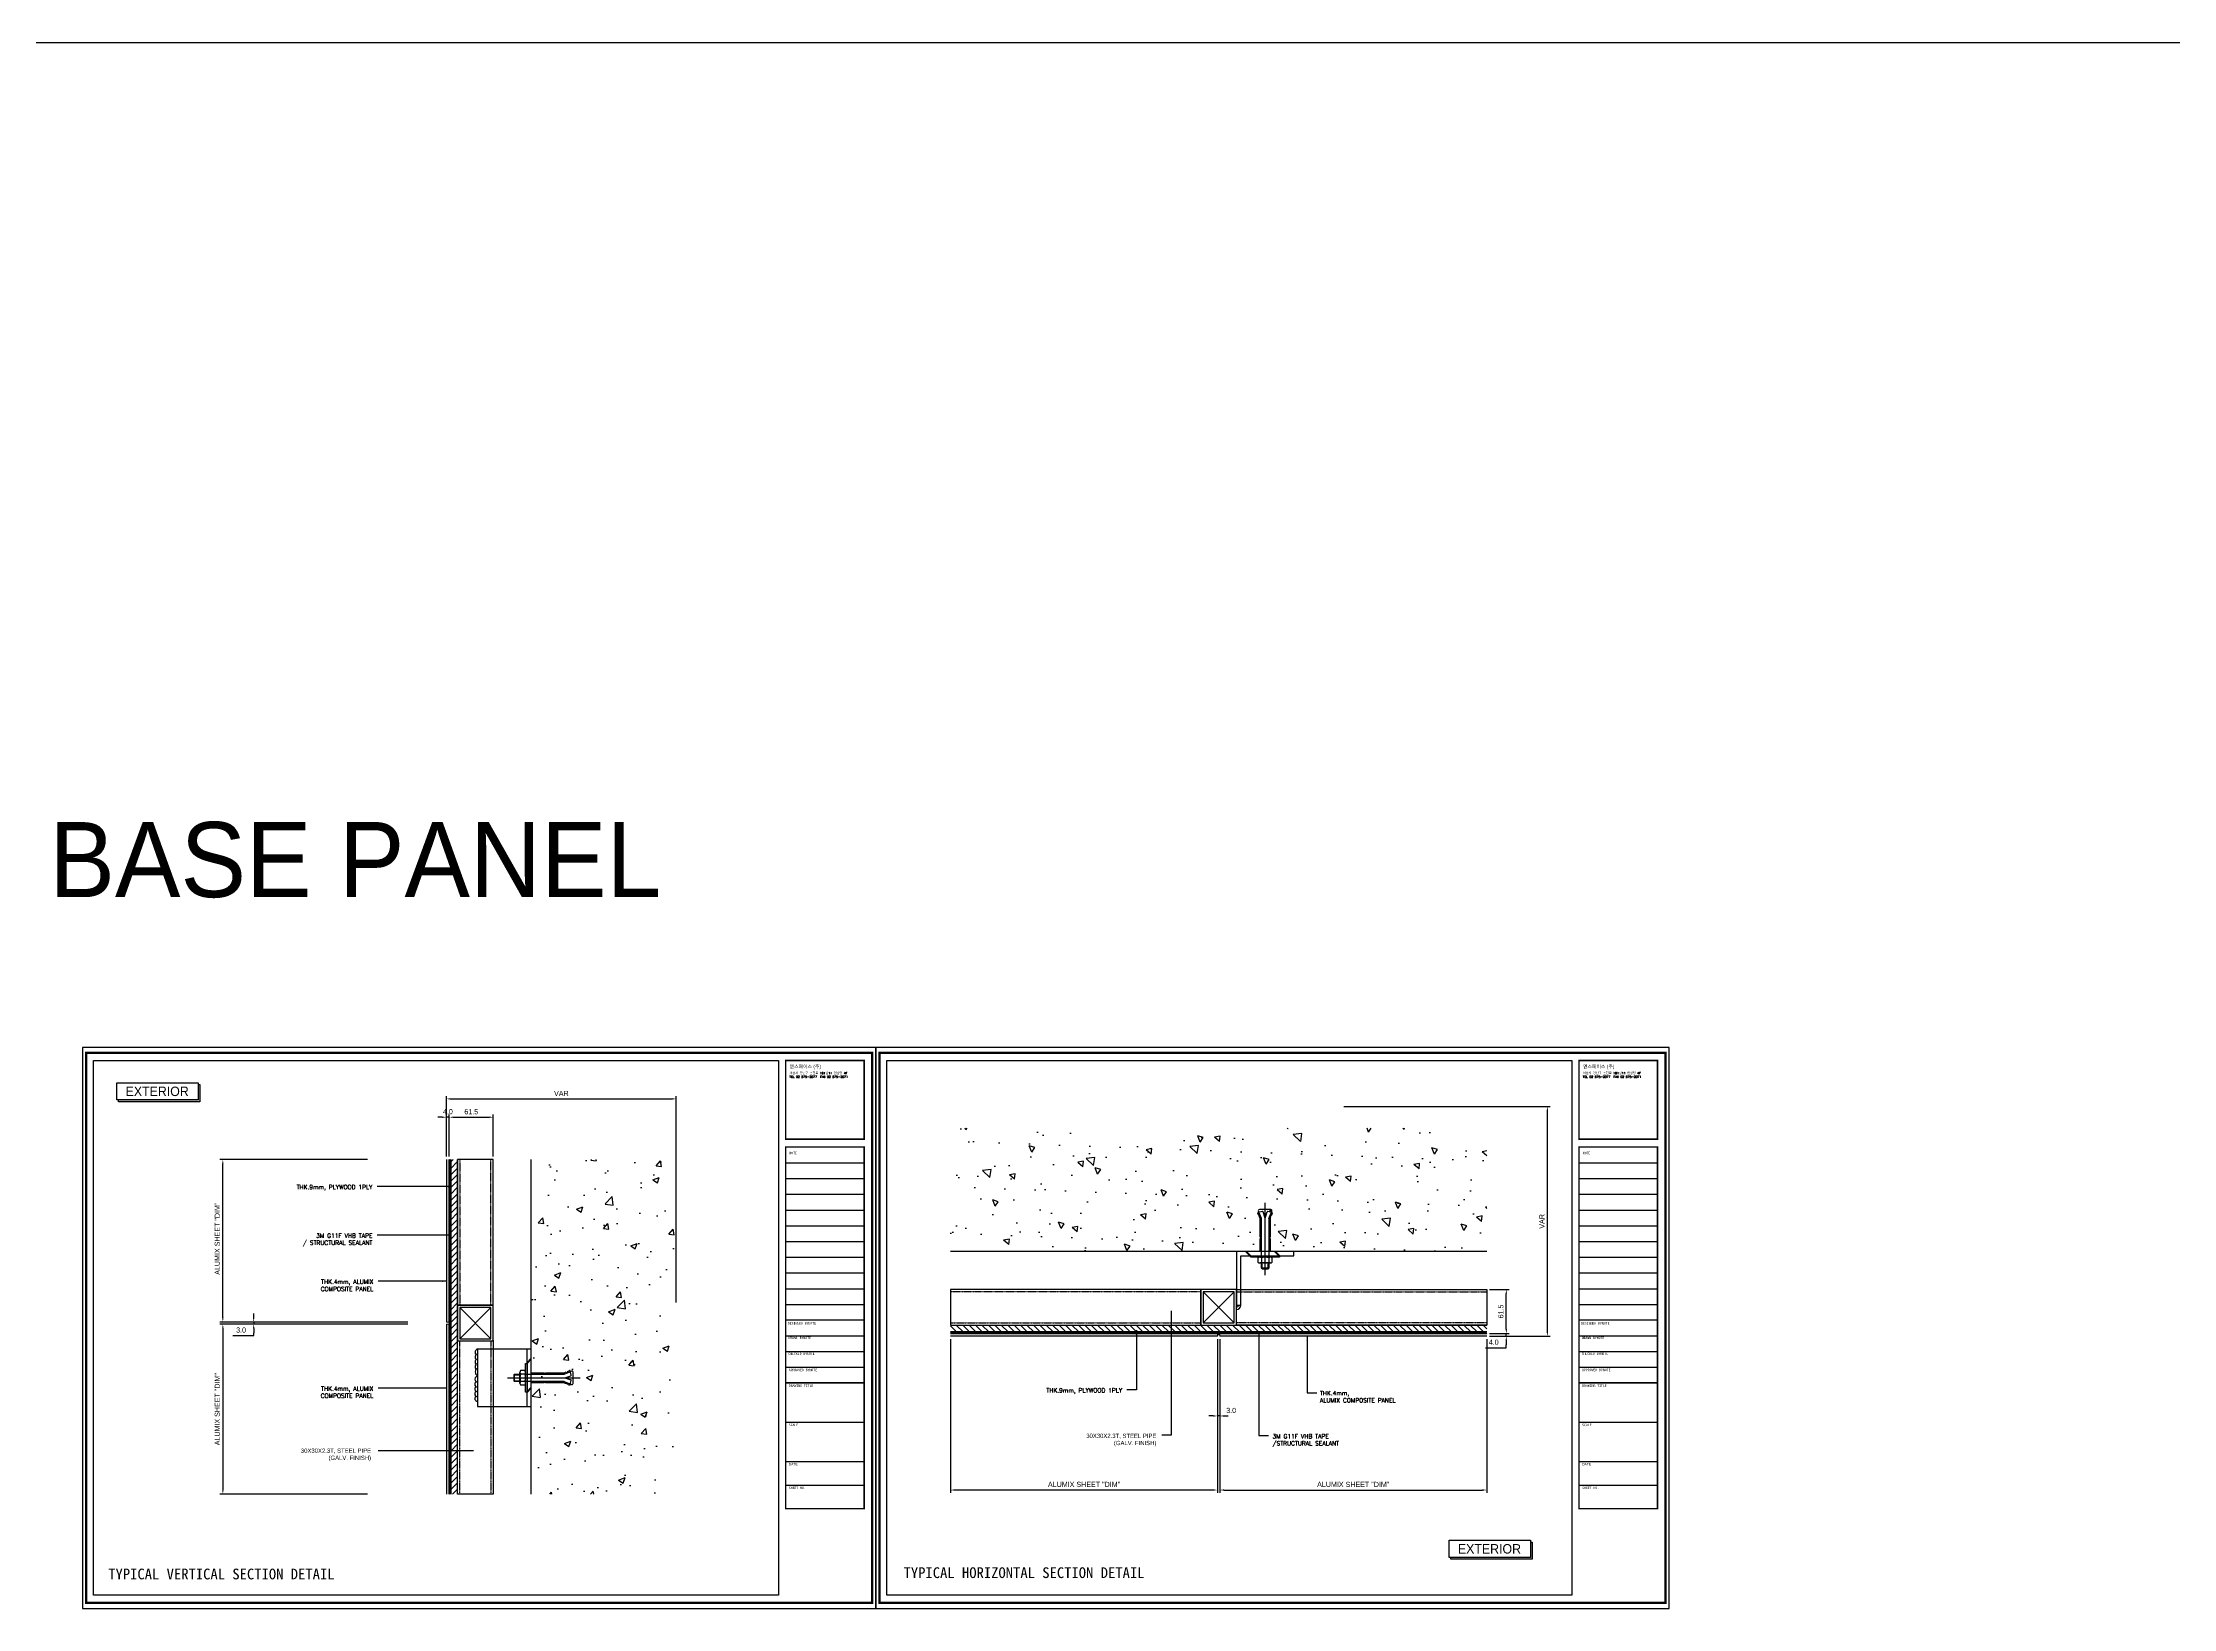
# Model space of a CAD drawing. Header units: millimetres. Extents: x 7297 to 60227, y -7497 to 19324.
# Drawn here: x 16313 to 19291, y 17135 to 19324 of the extents above; entities that cross this region are included whole.
import ezdxf
from ezdxf.enums import TextEntityAlignment as Align

# ---------------------------------------------------------------- set-up
doc = ezdxf.new("R2010")
doc.units = ezdxf.units.MM
doc.linetypes.add('HIDDEN', pattern=[0.375, 0.25, -0.125])
doc.layers.add('NS_AL_PANEL', color=32, linetype='Continuous', lineweight=9)
for name, color, linetype in [('NS_BRACKET_NUTS', 1, 'Continuous'), ('NS_COL_D-GREY', 8, 'Continuous'), ('NS_COL_MAGENTA', 6, 'Continuous'), ('NS_COL_WHITE', 7, 'Continuous'), ('NS_COL_YELLOW', 2, 'Continuous'), ('NS_CON', 8, 'Continuous'), ('NS_DIM', 1, 'Continuous'), ('NS_FORM', 7, 'Continuous'), ('NS_FRAME', 253, 'Continuous'), ('NS_GASKET_3M', 150, 'Continuous'), ('NS_PIPE_FRAME', 2, 'Continuous'), ('NS_TEXT', 2, 'Continuous'), ('NS_TEXT_TITLE', 141, 'Continuous'), ('NS_WELD', 1, 'Continuous')]:
    doc.layers.add(name, color=color, linetype=linetype)
doc.styles.add('Expo M', font='Expo M.ttf')
doc.styles.add('HGTXT', font='romans.shx', dxfattribs={"bigfont": 'whgtxt.shx'})
doc.styles.add('HY울릉도L', font='')
doc.styles.add('HY울릉도M', font='')
doc.styles.add('style1', font='simplex.shx')
doc.styles.get('HY울릉도L').set_extended_font_data('Dotum')
doc.styles.get('HY울릉도M').set_extended_font_data('HY울릉도M')
doc.dimstyles.new('N-SPACE', dxfattribs={"dimscale": 4, "dimtxt": 1.8, "dimasz": 1.5, "dimexe": 1, "dimexo": 1, "dimgap": 1, "dimtad": 1, "dimtoh": 1, "dimdec": 1, "dimzin": 1, "dimdsep": 46, "dimtxsty": 'Expo M', "dimcen": 2, "dimclrd": 1, "dimclre": 1, "dimclrt": 2, "dimadec": 1, "dimazin": 0, "dimtfac": 1, "dimtdec": 1, "dimtix": 1, "dimtmove": 1, "dimatfit": 3, "dimfxl": 1, "dimtolj": 1, "dimtzin": 1, "dimarcsym": 0})

# ---------------------------------------------------------------- blocks, each defined once
blk = doc.blocks.new('*D848')
at = {"layer": 'NS_DIM', "color": 1, "lineweight": -2, "transparency": 16777216}
for p, q in [((16608, 17541.2), (16608, 17547.2)), ((16578.9, 17516.2), (16608, 17516.2)), ((16823.6, 17535.2), (16604, 17535.2)), ((16823.6, 17532.2), (16604, 17532.2)), ((16608, 17535.2), (16608, 17532.2)), ((16608, 17526.2), (16608, 17520.2)), ((16608, 17516.2), (16608, 17520.2))]:
    blk.add_line(p, q, dxfattribs=at)
at = {"layer": 'NS_DIM', "color": 1, "transparency": 16777216}
for points in [[(16607, 17541.2), (16609, 17541.2), (16608, 17535.2)], [(16607, 17526.2), (16609, 17526.2), (16608, 17532.2)]]:
    blk.add_solid(points, dxfattribs=at)
at = {"layer": 'NS_DIM', "color": 2, "transparency": 16777216, "insert": (16590.4, 17524), "char_height": 7.2, "attachment_point": 5, "style": 'Expo M'}
blk.add_mtext('\\A1;3.0', dxfattribs=at)
blk = doc.blocks.new('*D847')
at = {"layer": 'NS_DIM', "color": 1, "lineweight": -2, "transparency": 16777216}
for p, q in [((16823.6, 17532.2), (16560.9, 17532.2)), ((16564.9, 17526.2), (16564.9, 17300.6)), ((16767, 17294.6), (16560.9, 17294.6))]:
    blk.add_line(p, q, dxfattribs=at)
at = {"layer": 'NS_DIM', "color": 1, "transparency": 16777216}
for points in [[(16563.9, 17526.2), (16565.9, 17526.2), (16564.9, 17532.2)], [(16563.9, 17300.6), (16565.9, 17300.6), (16564.9, 17294.6)]]:
    blk.add_solid(points, dxfattribs=at)
at = {"layer": 'NS_DIM', "color": 2, "transparency": 16777216, "insert": (16557.1, 17413.4), "char_height": 7.2, "attachment_point": 5, "rotation": 90, "style": 'Expo M'}
blk.add_mtext('\\A1;ALUMIX SHEET "DIM"', dxfattribs=at)
blk = doc.blocks.new('*D846')
at = {"layer": 'NS_DIM', "color": 1, "lineweight": -2, "transparency": 16777216}
for p, q in [((16767, 17762.2), (16560.9, 17762.2)), ((16564.9, 17541.2), (16564.9, 17756.2)), ((16823.6, 17535.2), (16560.9, 17535.2))]:
    blk.add_line(p, q, dxfattribs=at)
at = {"layer": 'NS_DIM', "color": 1, "transparency": 16777216}
for points in [[(16563.9, 17756.2), (16565.9, 17756.2), (16564.9, 17762.2)], [(16563.9, 17541.2), (16565.9, 17541.2), (16564.9, 17535.2)]]:
    blk.add_solid(points, dxfattribs=at)
at = {"layer": 'NS_DIM', "color": 2, "transparency": 16777216, "insert": (16557.1, 17651.7), "char_height": 7.2, "attachment_point": 5, "rotation": 90, "style": 'Expo M'}
blk.add_mtext('\\A1;ALUMIX SHEET "DIM"', dxfattribs=at)
blk = doc.blocks.new('AL-TEMPLATE')
at = {"color": 8}
for p, q in [((2716.8, 1393), (2800, 1393)), ((2716.8, 1376.3), (2800, 1376.3)), ((2716.8, 1359.7), (2800, 1359.7)), ((2716.8, 1343), (2800, 1343)), ((2716.8, 1326.4), (2800, 1326.4)), ((2716.8, 1309.8), (2800, 1309.8)), ((2716.8, 1293.1), (2800, 1293.1)), ((2716.8, 1276.5), (2800, 1276.5)), ((2716.8, 1259.8), (2800, 1259.8)), ((2716.8, 1243.2), (2800, 1243.2)), ((2716.8, 1209.9), (2800, 1209.9)), ((2716.8, 1193.3), (2800, 1193.3)), ((2716.8, 1176.6), (2800, 1176.6)), ((2716.8, 1118.4), (2800, 1118.4)), ((2716.8, 1076.8), (2800, 1076.8)), ((2716.8, 1051.8), (2800, 1051.8))]:
    blk.add_line(p, q, dxfattribs=at)
at = {"color": 7, "ltscale": 2}
blk.add_lwpolyline([(1972.3, 1515.2), (1972.3, 921.2), (2812.3, 921.2), (2812.3, 1515.2)], close=True, dxfattribs=at)
at = {"color": 8}
for points, const_width in [([(1976.3, 1509.4), (2808.3, 1509.4), (2808.3, 927), (1976.3, 927)], 2.5), ([(2716.8, 1501.3), (2800, 1501.3), (2800, 1418.1), (2716.8, 1418.1)], 1.66), ([(2716.8, 1409.8), (2800, 1409.8), (2800, 1026.9), (2716.8, 1026.9)], 1.66)]:
    blk.add_lwpolyline(points, close=True, dxfattribs=dict(at, const_width=const_width))
at = {"color": 9}
blk.add_lwpolyline([(1984.1, 1501.3), (2709.1, 1501.3), (2709.1, 935.2), (1984.1, 935.2)], close=True, dxfattribs=at)
at = {"color": 8, "const_width": 1.66}
for points in [[(2716.8, 1226.6), (2800, 1226.6)], [(2716.8, 1160), (2800, 1160)]]:
    blk.add_lwpolyline(points, dxfattribs=at)
at = {"insert": (2720.9, 1489.2), "char_height": 2.349, "attachment_point": 1, "style": 'HGTXT'}
blk.add_mtext('서울시 강남구 논현로 161길11 엔빌딩 4F\\PTEL 02 575-2077  FAX 02 575-2071', dxfattribs=at)
at = {"color": 146, "true_color": 0x105689, "insert": (2721.1, 1496.9), "char_height": 3.67, "attachment_point": 1, "style": 'HGTXT'}
blk.add_mtext('{\\fExpo M|b0|i0|c129|p18;엔스페이스 (주)}', dxfattribs=at)
at = {"color": 8, "width": 438.968, "attachment_point": 1}
for s, insert, char_height in [('NOTE', (2720.8, 1404.7), 2.56), ('DESIGNED BYNOTE', (2719, 1224.4), 2.556), ('DRAWN BYNOTE', (2719.6, 1209), 2.556), ('CHECKED BYNOTE', (2719.6, 1192.2), 2.556), ('APPROVED BYNOTE', (2720.1, 1175), 2.556), ('DRAWING TITLE', (2720.1, 1158.4), 2.556), ('SCALE', (2720.1, 1116.8), 2.56), ('{\\fﾱﾼﾸﾲ|b0|i0|c129|p49;DATE}', (2720.1, 1075.2), 2.556), ('SHEET NO.', (2720.1, 1050.2), 2.56)]:
    blk.add_mtext(s, dxfattribs=dict(at, insert=insert, char_height=char_height))
blk = doc.blocks.new('*D845')
at = {"layer": 'NS_DIM', "color": 1, "lineweight": -2, "transparency": 16777216}
for p, q in [((16871.4, 17821.5), (16865.4, 17821.5)), ((16877.4, 17766.4), (16877.4, 17825.5)), ((16881.4, 17821.5), (16877.4, 17821.5)), ((16881.4, 17766.4), (16881.4, 17825.5)), ((16887.4, 17821.5), (16893.4, 17821.5))]:
    blk.add_line(p, q, dxfattribs=at)
at = {"layer": 'NS_DIM', "color": 1, "transparency": 16777216}
for points in [[(16871.4, 17822.5), (16871.4, 17820.5), (16877.4, 17821.5)], [(16887.4, 17822.5), (16887.4, 17820.5), (16881.4, 17821.5)]]:
    blk.add_solid(points, dxfattribs=at)
at = {"layer": 'NS_DIM', "color": 2, "transparency": 16777216, "insert": (16879.4, 17829.2), "char_height": 7.2, "attachment_point": 5, "style": 'Expo M'}
blk.add_mtext('\\A1;4.0', dxfattribs=at)
blk = doc.blocks.new('*D844')
at = {"layer": 'NS_DIM', "color": 1, "lineweight": -2, "transparency": 16777216}
for p, q in [((16877.4, 17766.4), (16877.4, 17851.1)), ((16883.4, 17847.1), (17192.6, 17847.1)), ((17198.6, 17562.7), (17198.6, 17851.1))]:
    blk.add_line(p, q, dxfattribs=at)
at = {"layer": 'NS_DIM', "color": 1, "transparency": 16777216}
for points in [[(16883.4, 17848.1), (16883.4, 17846.1), (16877.4, 17847.1)], [(17192.6, 17848.1), (17192.6, 17846.1), (17198.6, 17847.1)]]:
    blk.add_solid(points, dxfattribs=at)
at = {"layer": 'NS_DIM', "color": 2, "transparency": 16777216, "insert": (17038, 17854.7), "char_height": 7.2, "attachment_point": 5, "style": 'Expo M'}
blk.add_mtext('\\A1;VAR', dxfattribs=at)
blk = doc.blocks.new('*D843')
at = {"layer": 'NS_DIM', "color": 1, "lineweight": -2, "transparency": 16777216}
for p, q in [((16881.4, 17766.4), (16881.4, 17825.5)), ((16887.4, 17821.5), (16936.9, 17821.5)), ((16942.9, 17766.4), (16942.9, 17825.5))]:
    blk.add_line(p, q, dxfattribs=at)
at = {"layer": 'NS_DIM', "color": 1, "transparency": 16777216}
for points in [[(16887.4, 17822.5), (16887.4, 17820.5), (16881.4, 17821.5)], [(16936.9, 17822.5), (16936.9, 17820.5), (16942.9, 17821.5)]]:
    blk.add_solid(points, dxfattribs=at)
at = {"layer": 'NS_DIM', "color": 2, "transparency": 16777216, "insert": (16912.1, 17829.1), "char_height": 7.2, "attachment_point": 5, "style": 'Expo M'}
blk.add_mtext('\\A1;61.5', dxfattribs=at)
blk = doc.blocks.new('*D838')
at = {"layer": 'NS_DIM', "color": 1, "lineweight": -2, "transparency": 16777216}
for p, q in [((18335.3, 17580.8), (18362.6, 17580.8)), ((18358.6, 17525.3), (18358.6, 17574.8)), ((18335.3, 17519.3), (18362.6, 17519.3))]:
    blk.add_line(p, q, dxfattribs=at)
at = {"layer": 'NS_DIM', "color": 1, "transparency": 16777216}
for points in [[(18357.6, 17574.8), (18359.6, 17574.8), (18358.6, 17580.8)], [(18357.6, 17525.3), (18359.6, 17525.3), (18358.6, 17519.3)]]:
    blk.add_solid(points, dxfattribs=at)
at = {"layer": 'NS_DIM', "color": 2, "transparency": 16777216, "insert": (18351, 17550), "char_height": 7.2, "attachment_point": 5, "rotation": 90, "style": 'Expo M'}
blk.add_mtext('\\A1;61.5', dxfattribs=at)
blk = doc.blocks.new('*D837')
at = {"layer": 'NS_DIM', "color": 1, "lineweight": -2, "transparency": 16777216}
for p, q in [((18335.3, 17519.3), (18362.6, 17519.3)), ((18335.3, 17515.3), (18362.6, 17515.3)), ((18358.6, 17525.3), (18358.6, 17531.3)), ((18358.6, 17515.3), (18358.6, 17519.3)), ((18329.5, 17499.2), (18358.6, 17499.2)), ((18358.6, 17509.3), (18358.6, 17503.3)), ((18358.6, 17499.2), (18358.6, 17503.3))]:
    blk.add_line(p, q, dxfattribs=at)
at = {"layer": 'NS_DIM', "color": 1, "transparency": 16777216}
for points in [[(18357.6, 17525.3), (18359.6, 17525.3), (18358.6, 17519.3)], [(18357.6, 17509.3), (18359.6, 17509.3), (18358.6, 17515.3)]]:
    blk.add_solid(points, dxfattribs=at)
at = {"layer": 'NS_DIM', "color": 2, "transparency": 16777216, "insert": (18341.1, 17507), "char_height": 7.2, "attachment_point": 5, "style": 'Expo M'}
blk.add_mtext('\\A1;4.0', dxfattribs=at)
blk = doc.blocks.new('*D836')
at = {"layer": 'NS_DIM', "color": 1, "lineweight": -2, "transparency": 16777216}
for p, q in [((17958.1, 17511.3), (17958.1, 17296.4)), ((18331.3, 17511.3), (18331.3, 17296.4)), ((17964.1, 17300.4), (18325.3, 17300.4))]:
    blk.add_line(p, q, dxfattribs=at)
at = {"layer": 'NS_DIM', "color": 1, "transparency": 16777216}
for points in [[(17964.1, 17301.4), (17964.1, 17299.4), (17958.1, 17300.4)], [(18325.3, 17301.4), (18325.3, 17299.4), (18331.3, 17300.4)]]:
    blk.add_solid(points, dxfattribs=at)
at = {"layer": 'NS_DIM', "color": 2, "transparency": 16777216, "insert": (18144.7, 17308.2), "char_height": 7.2, "attachment_point": 5, "style": 'Expo M'}
blk.add_mtext('\\A1;ALUMIX SHEET "DIM"', dxfattribs=at)
blk = doc.blocks.new('*D835')
at = {"layer": 'NS_DIM', "color": 1, "lineweight": -2, "transparency": 16777216}
for p, q in [((17581.8, 17511.3), (17581.8, 17296.4)), ((17955.1, 17511.3), (17955.1, 17296.4)), ((17949.1, 17300.4), (17587.8, 17300.4))]:
    blk.add_line(p, q, dxfattribs=at)
at = {"layer": 'NS_DIM', "color": 1, "transparency": 16777216}
for points in [[(17587.8, 17301.4), (17587.8, 17299.4), (17581.8, 17300.4)], [(17949.1, 17301.4), (17949.1, 17299.4), (17955.1, 17300.4)]]:
    blk.add_solid(points, dxfattribs=at)
at = {"layer": 'NS_DIM', "color": 2, "transparency": 16777216, "insert": (17768.5, 17308.2), "char_height": 7.2, "attachment_point": 5, "style": 'Expo M'}
blk.add_mtext('\\A1;ALUMIX SHEET "DIM"', dxfattribs=at)
blk = doc.blocks.new('*D834')
at = {"layer": 'NS_DIM', "color": 1, "lineweight": -2, "transparency": 16777216}
for p, q in [((17955.1, 17511.3), (17955.1, 17399.9)), ((17958.1, 17511.3), (17958.1, 17399.9)), ((17949.1, 17403.9), (17943.1, 17403.9)), ((17958.1, 17403.9), (17955.1, 17403.9)), ((17964.1, 17403.9), (17970.1, 17403.9))]:
    blk.add_line(p, q, dxfattribs=at)
at = {"layer": 'NS_DIM', "color": 1, "transparency": 16777216}
for points in [[(17949.1, 17404.9), (17949.1, 17402.9), (17955.1, 17403.9)], [(17964.1, 17404.9), (17964.1, 17402.9), (17958.1, 17403.9)]]:
    blk.add_solid(points, dxfattribs=at)
at = {"layer": 'NS_DIM', "color": 2, "transparency": 16777216, "insert": (17974.1, 17411.6), "char_height": 7.2, "attachment_point": 5, "style": 'Expo M'}
blk.add_mtext('\\A1;3.0', dxfattribs=at)
blk = doc.blocks.new('*D833')
at = {"layer": 'NS_DIM', "color": 1, "lineweight": -2, "transparency": 16777216}
for p, q in [((18131.7, 17836.5), (18420, 17836.5)), ((18416, 17521.3), (18416, 17830.5)), ((18335.3, 17515.3), (18420, 17515.3))]:
    blk.add_line(p, q, dxfattribs=at)
at = {"layer": 'NS_DIM', "color": 1, "transparency": 16777216}
for points in [[(18415, 17830.5), (18417, 17830.5), (18416, 17836.5)], [(18415, 17521.3), (18417, 17521.3), (18416, 17515.3)]]:
    blk.add_solid(points, dxfattribs=at)
at = {"layer": 'NS_DIM', "color": 2, "transparency": 16777216, "insert": (18408.4, 17675.9), "char_height": 7.2, "attachment_point": 5, "rotation": 90, "style": 'Expo M'}
blk.add_mtext('\\A1;VAR', dxfattribs=at)
blk = doc.blocks.new('set anchor')
for p, q in [((-3.7, 61.8), (-9.5, 60.5)), ((-5, 52), (-9.4, 62.2)), ((7.9, 64.5), (-7.9, 64.5)), ((0, 52.8), (-2.7, 61.3)), ((0, -27.2), (0, 74.1)), ((0, 52.8), (2.7, 61.3)), ((9.5, 60.5), (3.7, 61.8)), ((5, 52), (9.4, 62.2)), ((-8.9, 56.5), (-10.1, 59.4)), ((-8.9, 56.5), (-8, 56.8)), ((-8.2, 54.8), (-7.3, 55.2)), ((-7.1, 52), (-8.2, 54.8)), ((-7.3, 55.2), (-8, 56.8)), ((-7.1, 25.8), (-7.1, 52)), ((-5, -2), (-5, 52)), ((5, 52), (5, -2)), ((7.1, 52), (8.2, 54.8)), ((7.1, 52), (7.1, 25.8)), ((7.3, 55.2), (8, 56.8)), ((8.2, 54.8), (7.3, 55.2)), ((8.9, 56.5), (8, 56.8)), ((8.9, 56.5), (10.1, 59.4)), ((-20, 0), (20, 0)), ((-20, -2), (-20, 0)), ((-7.1, 25.8), (-5.8, 25.8)), ((-7.1, 6), (-7.1, 24.2)), ((-7.1, 24.2), (-5.8, 24.2)), ((-5.8, 24.2), (-5.8, 25.8)), ((7.1, 25.8), (5.8, 25.8)), ((5.8, 24.2), (5.8, 25.8)), ((7.1, 24.2), (5.8, 24.2)), ((7.1, 24.2), (7.1, 6)), ((20, 0), (20, -2)), ((20, -2), (-20, -2)), ((7.5, -2), (-7.5, -2)), ((7.5, -2), (-7.5, -2)), ((7.5, -10), (-7.5, -10)), ((-5, -3), (-5, -9)), ((-5, -17.4), (-5, -10)), ((5, -17.4), (-5, -17.4)), ((-4.2, -18.2), (-5, -17.4)), ((-4.2, -18.2), (-4.2, -10)), ((-4.2, -18.2), (4.2, -18.2)), ((4.2, -18.2), (4.2, -10)), ((5, -17.4), (4.2, -18.2)), ((5, -3), (5, -9)), ((5, -10), (5, -17.4))]:
    blk.add_line(p, q)
blk.add_lwpolyline([(5, -3, 0.202073), (-5, -3, 0.404145), (-10, -3), (-10, -9, 0.404145), (-5, -9, 0.202073), (5, -9, 0.404145), (10, -9), (10, -3, 0.404145)], format="xyb", close=True)
for centre, radius, start, end in [((-9.3, 59.7), 0.833, 102.5288, 201.8014), ((-7.9, 62.8), 1.67, 90, 203.4287), ((-3.5, 61), 0.833, 17.6501, 102.5288), ((3.5, 61), 0.833, 77.4712, 162.3499), ((7.9, 62.8), 1.67, 336.5713, 90), ((9.3, 59.7), 0.833, 338.1986, 77.4712)]:
    blk.add_arc(centre, radius, start, end)
blk = doc.blocks.new('*U174')
blk.add_lwpolyline([(0, 0), (50, 0), (50, 203.6), (0, 203.6)], close=True)
at = {"linetype": 'HIDDEN'}
blk.add_lwpolyline([(3.2, 0), (46.8, 0), (46.8, 203.6), (3.2, 203.6)], close=True, dxfattribs=at)
blk = doc.blocks.new('*U98')
for p, q in [((1, 50), (0, 50)), ((0, 49), (0, 50)), ((0, 49), (0, 1)), ((49, 50), (1, 50)), ((3.2, 3.2), (46.8, 46.8)), ((46.8, 3.2), (3.2, 46.8)), ((49, 50), (50, 50)), ((50, 49), (50, 50)), ((50, 1), (50, 49)), ((0, 1), (0, 0)), ((1, 0), (0, 0)), ((50, 1), (50, 0)), ((1, 0), (49, 0)), ((49, 0), (50, 0))]:
    blk.add_line(p, q)
blk.add_lwpolyline([(3.2, 46.8), (3.2, 3.2), (46.8, 3.2), (46.8, 46.8)], close=True)
for centre, start, end in [((1, 49), 90, 180), ((49, 49), 0, 90), ((1, 1), 180, 270), ((49, 1), 270, 0)]:
    blk.add_arc(centre, 1, start, end)
blk = doc.blocks.new('*U173')
blk.add_lwpolyline([(0, 0), (50, 0), (50, 214), (0, 214)], close=True)
at = {"linetype": 'HIDDEN'}
blk.add_lwpolyline([(3.2, 0), (46.8, 0), (46.8, 214), (3.2, 214)], close=True, dxfattribs=at)
blk = doc.blocks.new('*U178')
blk.add_lwpolyline([(0, 0), (50, 0), (50, 349.7), (0, 349.7)], close=True)
at = {"linetype": 'HIDDEN'}
blk.add_lwpolyline([(3.2, 0), (46.8, 0), (46.8, 349.7), (3.2, 349.7)], close=True, dxfattribs=at)

msp = doc.modelspace()

# ---------------------------------------------------------------- hatches: boundary and pattern name
at = {"layer": 'NS_COL_D-GREY'}
h = msp.add_hatch(dxfattribs=at)
h.set_pattern_fill('ANSI31', color=256, scale=2)
h.set_pattern_definition([(45, (-24260.7383, -12069.9905), (-4.4901281, 4.4901281), [])])
h.paths.add_polyline_path([(16892.36, 17762.36), (16883.36, 17762.36), (16883.36, 17294.73), (16892.36, 17294.73)])
h = msp.add_hatch(dxfattribs=at)
h.set_pattern_fill('ANSI31', color=256, scale=2, angle=90)
h.set_pattern_definition([(135, (47414.713, -23618.1356), (-4.4901281, -4.4901281), [])])
h.paths.add_polyline_path([(17581.84, 17530.3), (17581.84, 17521.3), (18331.29, 17521.3), (18331.29, 17530.3)])
at = {"layer": 'NS_COL_MAGENTA'}
for points in [[(16532.69, 17867.1), (16530.29, 17867.1), (16530.29, 17845.57), (16419.25, 17845.57), (16419.25, 17843.01), (16532.69, 17843.01)], [(18394.62, 17227.63), (18392.22, 17227.63), (18392.22, 17206.09), (18281.19, 17206.09), (18281.19, 17203.53), (18394.62, 17203.53)]]:
    msp.add_hatch(color=256, dxfattribs=at).paths.add_polyline_path(points)
at = {"layer": 'NS_CON'}
h = msp.add_hatch(dxfattribs=at)
h.set_pattern_fill('AR-CONC', color=256, scale=0.5, angle=90, style=0)
h.set_pattern_definition([(140, (31475.14, 19743.204), (7.96954, 91.09233), [9.525, -104.775]), (85, (31475.14, 19743.2), (-95.5284, -17.6217), [7.62, -83.8203]), (190.45144, (31475.81, 19750.795), (-87.5589, 73.4706), [8.095, -89.0451]), (136.1842, (31449.74, 19743.2), (21.0212, 135.5395), [14.2875, -157.1625]), (186.6356, (31451.5, 19754.5), (-123.7131, 118.7021), [12.1425, -133.5678]), (81.1842, (31449.74, 19743.2), (-123.713, 118.702), [11.43, -125.7299]), (111, (31456.09, 19755.904), (51.1326, 75.8072), [9.525, -104.775]), (56, (31456.09, 19755.9), (-92.094, 30.901), [7.62, -83.82]), (161.45145, (31460.35, 19762.22), (-40.9614, 106.7082), [8.095, -89.04497]), (127.5, (31475.142, 19743.204), (-42.27752, 1.5443), [0, -82.804, 0, -85.09, 0, -84.1375]), (97.5, (31475.142, 19743.204), (-50.09029, 33.40983), [0, -48.514, 0, -80.899, 0, -32.0675]), (57.5, (31475.142, 19714.883), (2.86437, 67.7953), [0, -31.75, 0, -99.06, 0, -131.445]), (47.5, (31475.14, 19702.183), (-12.71325, 74.0646), [0, -41.275, 0, -65.786, 0, -93.345])])
h.paths.add_polyline_path([(17581.84, 17806.08), (17581.84, 17633.8), (18331.29, 17633.8), (18331.29, 17806.08)])
h = msp.add_hatch(dxfattribs=at)
h.set_pattern_fill('AR-CONC', color=256, scale=0.5, style=0)
h.set_pattern_definition([(50, (19105.4, 3861.906), (91.09233, -7.96954), [9.525, -104.775]), (355, (19105.4, 3861.91), (-17.6217, 95.5284), [7.62, -83.8203]), (100.45144, (19112.99, 3861.24), (73.4706, 87.5589), [8.095, -89.0451]), (46.1842, (19105.4, 3887.31), (135.5395, -21.0212), [14.2875, -157.1625]), (96.6356, (19116.7, 3885.55), (118.7021, 123.7131), [12.1425, -133.5678]), (351.1842, (19105.4, 3887.3), (118.702, 123.713), [11.43, -125.7299]), (21, (19118.1, 3880.956), (75.8072, -51.1326), [9.525, -104.775]), (326, (19118.1, 3880.96), (30.901, 92.094), [7.62, -83.82]), (71.45144, (19124.42, 3876.695), (106.7082, 40.9614), [8.095, -89.04497]), (37.5, (19105.4, 3861.906), (1.5443, 42.27752), [0, -82.804, 0, -85.09, 0, -84.1375]), (7.5, (19105.4, 3861.906), (33.40983, 50.09029), [0, -48.514, 0, -80.899, 0, -32.0675]), (327.5, (19077.078, 3861.906), (67.7953, -2.86437), [0, -31.75, 0, -99.06, 0, -131.445]), (317.5, (19064.38, 3861.906), (74.0646, 12.71325), [0, -41.275, 0, -65.786, 0, -93.345])])
h.paths.add_polyline_path([(16995.99, 17762.36), (17195.99, 17762.36), (17195.99, 17294.73), (16995.99, 17294.73)])
at = {"layer": 'NS_GASKET_3M'}
h = msp.add_hatch(dxfattribs=at)
h.set_pattern_fill('ANSI31', color=256, scale=10, angle=-90)
h.set_pattern_definition([(315, (279802.8297, 693240.4186), (0.8838834765, 0.8838834765), [])])
h.paths.add_polyline_path([(16883.36, 17762.36), (16881.36, 17762.36), (16881.36, 17294.73), (16883.36, 17294.73)])
h = msp.add_hatch(dxfattribs=at)
h.set_pattern_fill('ANSI31', color=256, scale=10, angle=180)
h.set_pattern_definition([(225, (693679.7864, -244944.3046), (0.8838834765, -0.8838834765), [])])
h.paths.add_polyline_path([(17955.06, 17519.3), (17955.06, 17521.3), (17581.84, 17521.3), (17581.84, 17519.3)])
h.paths.add_polyline_path([(17955.06, 17521.3), (17955.06, 17519.3), (18331.29, 17519.3), (18331.29, 17521.3)])

# ---------------------------------------------------------------- linework, layer by layer
at = {"layer": 'NS_AL_PANEL'}
for p, q in [((16877.36, 17762.36), (16877.36, 17535.24)), ((16877.86, 17762.36), (16877.86, 17535.24)), ((16880.86, 17762.36), (16880.86, 17535.24)), ((16881.36, 17535.24), (16877.36, 17535.24)), ((16877.36, 17532.24), (16877.36, 17294.73)), ((16881.55, 17532.24), (16877.36, 17532.24)), ((16877.86, 17532.24), (16877.86, 17294.73)), ((16880.86, 17532.24), (16880.86, 17294.73)), ((17955.06, 17518.8), (17581.84, 17518.8)), ((17955.06, 17515.8), (17581.84, 17515.8)), ((17955.06, 17515.3), (17581.84, 17515.3)), ((17955.06, 17519.3), (17955.06, 17515.3)), ((17958.06, 17515.3), (17958.06, 17519.3)), ((18331.29, 17518.8), (17958.06, 17518.8)), ((18331.29, 17515.8), (17958.06, 17515.8)), ((18331.29, 17515.3), (17958.06, 17515.3))]:
    msp.add_line(p, q, dxfattribs=at)
at = {"layer": 'NS_BRACKET_NUTS'}
msp.add_lwpolyline([(16995.99, 17497.29), (16920.99, 17497.28), (16920.99, 17417.28), (16995.99, 17417.29)], close=True, dxfattribs=at)
at = {"layer": 'NS_COL_D-GREY'}
for p, q in [((16883.36, 17762.36), (16883.36, 17294.73)), ((16892.36, 17762.36), (16892.36, 17294.73)), ((17958.06, 17530.3), (17581.84, 17530.3)), ((17958.06, 17521.3), (17581.84, 17521.3)), ((18331.29, 17530.3), (17958.06, 17530.3)), ((18331.29, 17521.3), (17958.06, 17521.3))]:
    msp.add_line(p, q, dxfattribs=at)
at = {"layer": 'NS_COL_MAGENTA'}
for points in [[(16416.86, 17869.66), (16530.29, 17869.66), (16530.29, 17845.57), (16416.86, 17845.57)], [(18278.79, 17230.19), (18392.22, 17230.19), (18392.22, 17206.09), (18278.79, 17206.09)]]:
    msp.add_lwpolyline(points, close=True, dxfattribs=at)
for points in [[(16530.29, 17867.1), (16532.69, 17867.1), (16532.69, 17843.01), (16419.25, 17843.01), (16419.25, 17845.57)], [(18392.22, 17227.63), (18394.62, 17227.63), (18394.62, 17203.53), (18281.19, 17203.53), (18281.19, 17206.09)]]:
    msp.add_lwpolyline(points, dxfattribs=at)
at = {"layer": 'NS_COL_WHITE'}
msp.add_line((17958.06, 17517.3), (17955.06, 17517.3), dxfattribs=at)
at = {"layer": 'NS_COL_YELLOW'}
for p, q in [((17994.25, 17633.8), (18000.25, 17627.8)), ((17995.66, 17633.8), (18001.66, 17627.8)), ((18034.8, 17633.8), (18040.8, 17627.8)), ((18036.21, 17633.8), (18042.21, 17627.8)), ((16989.99, 17417.29), (16989.99, 17497.29)), ((16995.99, 17484.61), (16989.99, 17478.61)), ((16995.99, 17483.19), (16989.99, 17477.19)), ((16995.99, 17444.06), (16989.99, 17438.06)), ((16995.99, 17442.64), (16989.99, 17436.64))]:
    msp.add_line(p, q, dxfattribs=at)
msp.add_lwpolyline([(18061.56, 17633.8), (17981.56, 17633.8), (17981.56, 17558.8), (17987.56, 17558.8), (17987.56, 17627.8), (18061.56, 17627.8)], close=True, dxfattribs=at)
at = {"layer": 'NS_CON'}
for p, q in [((16995.99, 17294.73), (16995.99, 17762.36)), ((18331.29, 17633.8), (17581.84, 17633.8))]:
    msp.add_line(p, q, dxfattribs=at)
at = {"layer": 'NS_FORM'}
msp.add_lwpolyline([(7297.45, 19323.52), (19555.55, 19323.52), (19555.55, -2069.48), (7297.45, -2069.48)], close=True, dxfattribs=at)
at = {"layer": 'NS_GASKET_3M'}
msp.add_line((18331.29, 17519.3), (17581.84, 17519.3), dxfattribs=at)
for points in [[(16881.36, 17762.36), (16881.36, 17294.73)], [(16883.36, 17294.73), (16883.36, 17762.36)]]:
    msp.add_lwpolyline(points, dxfattribs=at)
at = {"layer": 'NS_WELD'}
for centre, start, end in [((17981.56, 17558.8), 270, 0), ((17979.43, 17561.55), 290.86251, 332.69175)]:
    msp.add_arc(centre, 6, start, end, dxfattribs=at)
for centre, major_axis, start_param, end_param in [((16920.99, 17492.77), (0, 4.52), 0, 2.4188584), ((16920.99, 17486), (0, 4.52), 0, 2.4188584), ((16920.99, 17479.22), (0, 4.52), 0, 2.4188584), ((16920.99, 17472.45), (0, 4.52), 0, 2.4188584), ((16920.99, 17465.68), (0, -4.52), 3.1415927, 6.2831853)]:
    msp.add_ellipse(centre, major_axis=major_axis, ratio=0.7728374, start_param=start_param, end_param=end_param, dxfattribs=at)
at = {"layer": 'NS_WELD', "extrusion": (0, 0, -1)}
for centre, end_param in [((16920.99, 17448.54), 5.5604511), ((16920.99, 17455.31), 6.2831853), ((16920.99, 17441.77), 5.5604511), ((16920.99, 17435), 5.5604511), ((16920.99, 17428.22), 5.5604511)]:
    msp.add_ellipse(centre, major_axis=(0, 4.52), ratio=0.7728374, start_param=3.1415927, end_param=end_param, dxfattribs=at)

# ---------------------------------------------------------------- block references
at = {"layer": 'NS_BRACKET_NUTS'}
msp.add_blockref('set anchor', (18021.56, 17627.8), dxfattribs=at)
at = {"layer": 'NS_BRACKET_NUTS', "rotation": 270}
msp.add_blockref('set anchor', (16989.99, 17457.29), dxfattribs=at)
at = {"layer": 'NS_FORM', "xscale": 1.32, "yscale": 1.32, "zscale": 1.32}
for p in [(13765.26, 15918.9), (14874.06, 15918.9)]:
    msp.add_blockref('AL-TEMPLATE', p, dxfattribs=at)
at = {"layer": 'NS_FRAME'}
msp.add_blockref('*U174', (16892.86, 17558.74), dxfattribs=at)
at = {"layer": 'NS_FRAME', "rotation": 90}
msp.add_blockref('*U178', (17931.56, 17530.8), dxfattribs=at)
at = {"layer": 'NS_FRAME', "xscale": -1}
for name, p, rotation in [('*U178', (17981.56, 17530.8), 270), ('*U173', (16892.86, 17508.74), 180)]:
    msp.add_blockref(name, p, dxfattribs=dict(at, rotation=rotation))
at = {"layer": 'NS_PIPE_FRAME', "rotation": 90}
msp.add_blockref('*U98', (17981.56, 17530.8), dxfattribs=at)
at = {"layer": 'NS_PIPE_FRAME'}
msp.add_blockref('*U98', (16892.86, 17508.74), dxfattribs=at)

# ---------------------------------------------------------------- texts
at = {"layer": 'NS_TEXT', "char_height": 6, "style": 'style1'}
for s, insert, width, attachment_point in [('THK.9mm, PLYWOOD 1PLY', (16773.94, 17726.8), 181.6972, 3), ('\\pxqr;3M G11F VHB TAPE \\P/ STRUCTURAL SEALANT', (16773.95, 17658.97), 181.6972, 3), ('\\pxqr;THK.4mm, ALUMIX \\PCOMPOSITE PANEL', (16775.24, 17594.46), 181.6972, 3), ('\\pxqr;THK.4mm, ALUMIX \\PCOMPOSITE PANEL', (16775.24, 17445.09), 181.6972, 3), ('THK.9mm, PLYWOOD 1PLY', (17821.79, 17442.64), 181.6972, 3), ('\\pxql;THK.4mm, \\PALUMIX COMPOSITE PANEL', (18098.19, 17422.8), 181.6972, 7), ('\\pxqr;{\\fHY울릉도L|b0|i0|c129|p18;30X30X2.3T, STEEL PIPE \\P(GALV. FINISH)}', (17701.08, 17379.13), 168.5268, 1), ('\\pxql;3M G11F VHB TAPE \\P/STRUCTURAL SEALANT', (18031.84, 17378.58), 181.6972, 1), ('{\\fHY울릉도L|b0|i0|c129|p18;30X30X2.3T, STEEL PIPE \\P(GALV. FINISH)}', (16772.02, 17358.39), 168.5268, 3)]:
    msp.add_mtext(s, dxfattribs=dict(at, insert=insert, width=width, attachment_point=attachment_point))
at = {"layer": 'NS_TEXT_TITLE', "style": 'HY울릉도M'}
msp.add_text('THK6, ALUMIX-ACM / BONDING ON BASE PANEL', height=105, dxfattribs=at).set_placement((13994.77, 18181.6), align=Align.MIDDLE_LEFT)
at = {"layer": 'NS_TEXT_TITLE', "style": 'HY울릉도L'}
for p in [(16428.98, 17851.07), (18290.91, 17211.6)]:
    msp.add_text('EXTERIOR', height=13.2, dxfattribs=at).set_placement(p)
at = {"layer": 'NS_TEXT_TITLE'}
for s, p in [('TYPICAL VERTICAL SECTION DETAIL', (16404.7, 17175.52)), ('TYPICAL HORIZONTAL SECTION DETAIL', (17516.23, 17177.37))]:
    msp.add_text(s, height=15, dxfattribs=at).set_placement(p)

# ---------------------------------------------------------------- dimensions: what is measured, and where the dimension line sits
at = {"layer": 'NS_DIM'}
dim = msp.add_linear_dim(base=(17198.61, 17847.11), p1=(16877.36, 17762.36), p2=(17198.61, 17558.74), text='VAR', dimstyle='N-SPACE', dxfattribs=at)
dim.commit()
dim.dimension.update_dxf_attribs({"geometry": '*D844', "text_midpoint": (17037.99, 17854.71)})
for base, p2, picture, middle in [((16877.36, 17821.45), (16877.36, 17762.36), '*D845', (16879.36, 17829.23)), ((16942.86, 17821.45), (16942.86, 17762.36), '*D843', (16912.11, 17829.14))]:
    dim = msp.add_linear_dim(base=base, p1=(16881.36, 17762.36), p2=p2, dimstyle='N-SPACE', dxfattribs=at)
    dim.commit()
    dim.dimension.update_dxf_attribs({"geometry": picture, "text_midpoint": middle})
for base, p1, p2, angle, text, picture, middle in [((18416.04, 17836.55), (18331.29, 17515.3), (18127.67, 17836.55), 90, 'VAR', '*D833', (18408.44, 17675.92)), ((16564.87, 17294.6), (16827.59, 17532.24), (16771.01, 17294.6), 270, 'ALUMIX SHEET "DIM"', '*D847', (16557.08, 17413.42)), ((17581.84, 17300.44), (17955.06, 17515.3), (17581.84, 17515.3), 180, 'ALUMIX SHEET "DIM"', '*D835', (17768.45, 17308.23)), ((18331.29, 17300.44), (17958.06, 17515.3), (18331.29, 17515.3), 180, 'ALUMIX SHEET "DIM"', '*D836', (18144.67, 17308.23))]:
    dim = msp.add_linear_dim(base=base, p1=p1, p2=p2, angle=angle, text=text, dimstyle='N-SPACE', dxfattribs=at)
    dim.commit()
    dim.dimension.update_dxf_attribs({"geometry": picture, "text_midpoint": middle})
dim = msp.add_linear_dim(base=(16564.87, 17762.23), p1=(16827.59, 17535.24), p2=(16771.01, 17762.23), angle=90, text='ALUMIX SHEET "DIM"', dimstyle='N-SPACE', dxfattribs=at)
dim.commit()
dim.dimension.update_dxf_attribs({"geometry": '*D846', "text_midpoint": (16564.87, 17651.74), "dimtype": 128})
dim = msp.add_linear_dim(base=(18358.65, 17580.8), p1=(18331.29, 17519.3), p2=(18331.29, 17580.8), angle=270, dimstyle='N-SPACE', dxfattribs=at)
dim.commit()
dim.dimension.update_dxf_attribs({"geometry": '*D838', "text_midpoint": (18350.96, 17550.05)})
for base, p1, p2, angle, picture, middle in [((16607.96, 17532.24), (16827.59, 17535.24), (16827.59, 17532.24), 270, '*D848', (16607.96, 17516.24)), ((17955.06, 17403.87, 0), (17958.06, 17515.3), (17955.06, 17515.3), 180, '*D834', (17974.06, 17403.87, 0)), ((18358.65, 17519.3), (18331.29, 17515.3), (18331.29, 17519.3), 270, '*D837', (18358.65, 17499.22))]:
    dim = msp.add_linear_dim(base=base, p1=p1, p2=p2, angle=angle, dimstyle='N-SPACE', dxfattribs=at)
    dim.commit()
    dim.dimension.update_dxf_attribs({"geometry": picture, "text_midpoint": middle, "dimtype": 128})

# ---------------------------------------------------------------- leaders
for points in [[(16885.61, 17724.57), (16780.52, 17724.57)], [(16881.36, 17656.73), (16780.53, 17656.73)], [(16877.36, 17592.23), (16781.83, 17592.23)], [(17890.35, 17550.93), (17890.35, 17377.07), (17877.1, 17377.07)], [(17841.63, 17523.7), (17841.63, 17440.41), (17828.37, 17440.41)], [(18012.95, 17520.46), (18012.95, 17376.39), (18026.21, 17376.39)], [(18080.33, 17515.3), (18080.33, 17436.3), (18093.59, 17436.3)], [(16877.36, 17442.85), (16781.83, 17442.85)], [(16915.11, 17355.4), (16781.83, 17355.4)]]:
    msp.add_leader(points, dimstyle='N-SPACE', dxfattribs=at)

doc.saveas('drawing.dxf')
